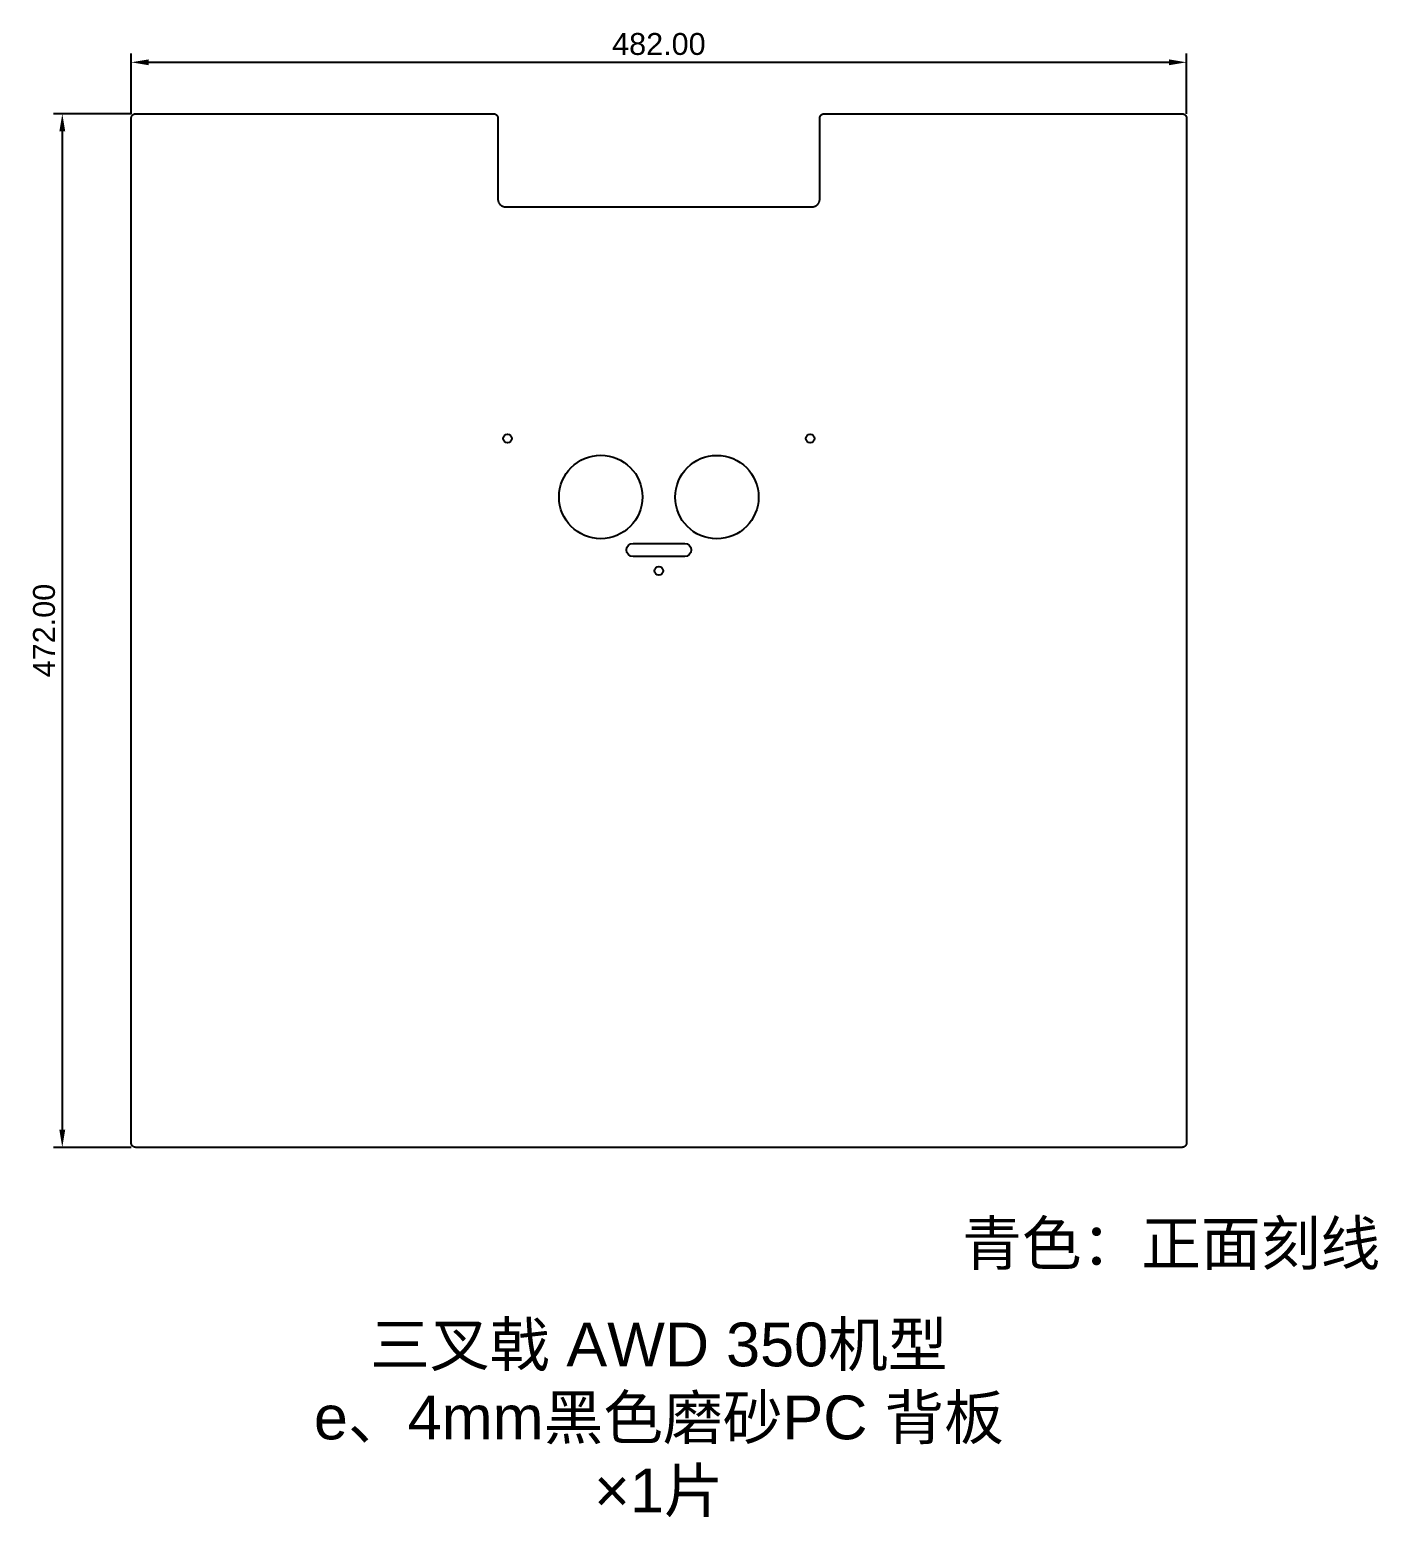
# Model space of a CAD drawing. Header units: millimetres. Extents: x 1343 to 3292, y -927 to 482.
# Drawn here: x 2041 to 2667, y -927 to -248 of the extents above; entities that cross this region are included whole.
import ezdxf

# ---------------------------------------------------------------- set-up
doc = ezdxf.new("R2010")
doc.units = ezdxf.units.MM
doc.header["$MEASUREMENT"] = 0
doc.layers.add('二、面板部分$1.PC 面板部分', color=7, linetype='Continuous')
doc.styles.add('Arial Regular', font='')
doc.styles.get('Arial Regular').set_extended_font_data('Arial')
doc.dimstyles.new('默认值', dxfattribs={"dimscale": 4, "dimtxt": 2.5, "dimasz": 2, "dimexe": 1, "dimexo": 0.5, "dimgap": 0.8, "dimtad": 1, "dimtoh": 1, "dimzin": 1, "dimdsep": 46, "dimtxsty": 'Arial Regular', "dimcen": 0.5, "dimadec": 1, "dimazin": 1, "dimtfac": 1, "dimtdec": 4, "dimtix": 1, "dimtofl": 0, "dimtmove": 1, "dimatfit": 3, "dimfxl": 1, "dimtolj": 1, "dimtzin": 1, "dimarcsym": 0})

# ---------------------------------------------------------------- blocks, each defined once
blk = doc.blocks.new('*D9')
at = {"layer": 'Defpoints', "color": 0}
for p in [(2089.81, -286.03), (2056.31, -758.03), (2089.81, -758.03)]:
    blk.add_point(p, dxfattribs=at)
at = {"layer": '二、面板部分$1.PC 面板部分', "color": 0, "lineweight": -2}
for p, q in [((2087.81, -286.03), (2052.31, -286.03)), ((2056.31, -294.03), (2056.31, -750.03)), ((2087.81, -758.03), (2052.31, -758.03))]:
    blk.add_line(p, q, dxfattribs=at)
at = {"layer": '二、面板部分$1.PC 面板部分', "color": 0}
for points in [[(2057.64, -294.03), (2054.98, -294.03), (2056.31, -286.03)], [(2054.98, -750.03), (2057.64, -750.03), (2056.31, -758.03)]]:
    blk.add_solid(points, dxfattribs=at)
at = {"layer": '二、面板部分$1.PC 面板部分', "color": 0, "insert": (2048.01, -522.03), "char_height": 10, "attachment_point": 5, "rotation": 90, "style": 'Arial Regular'}
blk.add_mtext('\\A1;472.00', dxfattribs=at)
blk = doc.blocks.new('*D10')
at = {"layer": 'Defpoints', "color": 0}
for p in [(2569.81, -262.53), (2087.81, -288.03), (2569.81, -288.03)]:
    blk.add_point(p, dxfattribs=at)
at = {"layer": '二、面板部分$1.PC 面板部分', "color": 0, "lineweight": -2}
for p, q in [((2087.81, -286.03), (2087.81, -258.53)), ((2095.81, -262.53), (2561.81, -262.53)), ((2569.81, -286.03), (2569.81, -258.53))]:
    blk.add_line(p, q, dxfattribs=at)
at = {"layer": '二、面板部分$1.PC 面板部分', "color": 0}
for points in [[(2095.81, -261.2), (2095.81, -263.87), (2087.81, -262.53)], [(2561.81, -263.87), (2561.81, -261.2), (2569.81, -262.53)]]:
    blk.add_solid(points, dxfattribs=at)
at = {"layer": '二、面板部分$1.PC 面板部分', "color": 0, "insert": (2328.81, -254.23), "char_height": 10, "attachment_point": 5, "style": 'Arial Regular'}
blk.add_mtext('\\A1;482.00', dxfattribs=at)

msp = doc.modelspace()

# ---------------------------------------------------------------- linework, layer by layer
at = {"layer": '二、面板部分$1.PC 面板部分', "color": 7}
for p, q in [((2087.811, -288.035), (2087.812, -287.966)), ((2087.811, -756.035), (2087.811, -288.035)), ((2087.812, -287.966), (2087.816, -287.898)), ((2087.816, -287.898), (2087.822, -287.83)), ((2087.822, -287.83), (2087.83, -287.762)), ((2087.83, -287.762), (2087.84, -287.695)), ((2087.84, -287.695), (2087.853, -287.628)), ((2087.853, -287.628), (2087.868, -287.561)), ((2087.868, -287.561), (2087.885, -287.495)), ((2087.885, -287.495), (2087.905, -287.43)), ((2087.905, -287.43), (2087.927, -287.365)), ((2087.927, -287.365), (2087.951, -287.301)), ((2087.951, -287.301), (2087.977, -287.238)), ((2087.977, -287.238), (2088.005, -287.176)), ((2088.005, -287.176), (2088.036, -287.115)), ((2088.036, -287.115), (2088.068, -287.055)), ((2088.068, -287.055), (2088.102, -286.996)), ((2088.102, -286.996), (2088.139, -286.938)), ((2088.139, -286.938), (2088.177, -286.881)), ((2088.177, -286.881), (2088.218, -286.826)), ((2088.218, -286.826), (2088.26, -286.773)), ((2088.26, -286.773), (2088.304, -286.72)), ((2088.304, -286.72), (2088.35, -286.67)), ((2088.35, -286.67), (2088.397, -286.621)), ((2088.397, -286.621), (2088.446, -286.573)), ((2088.446, -286.573), (2088.497, -286.527)), ((2088.497, -286.527), (2088.549, -286.483)), ((2088.549, -286.483), (2088.603, -286.441)), ((2088.603, -286.441), (2088.658, -286.401)), ((2088.658, -286.401), (2088.714, -286.362)), ((2088.714, -286.362), (2088.772, -286.326)), ((2088.772, -286.326), (2088.831, -286.291)), ((2088.831, -286.291), (2088.891, -286.259)), ((2088.891, -286.259), (2088.952, -286.229)), ((2088.952, -286.229), (2089.014, -286.2)), ((2089.014, -286.2), (2089.078, -286.174)), ((2089.078, -286.174), (2089.142, -286.15)), ((2089.142, -286.15), (2089.206, -286.128)), ((2089.206, -286.128), (2089.272, -286.109)), ((2089.272, -286.109), (2089.338, -286.092)), ((2089.338, -286.092), (2089.404, -286.077)), ((2089.404, -286.077), (2089.471, -286.064)), ((2089.471, -286.064), (2089.539, -286.053)), ((2089.539, -286.053), (2089.607, -286.045)), ((2089.607, -286.045), (2089.675, -286.039)), ((2089.675, -286.039), (2089.743, -286.036)), ((2089.743, -286.036), (2089.811, -286.035)), ((2089.811, -286.035), (2253.288, -286.035)), ((2253.288, -286.035), (2253.357, -286.036)), ((2253.357, -286.036), (2253.425, -286.039)), ((2253.425, -286.039), (2253.493, -286.045)), ((2253.493, -286.045), (2253.561, -286.053)), ((2253.561, -286.053), (2253.628, -286.064)), ((2253.628, -286.064), (2253.695, -286.077)), ((2253.695, -286.077), (2253.762, -286.092)), ((2253.762, -286.092), (2253.828, -286.109)), ((2253.828, -286.109), (2253.893, -286.128)), ((2253.893, -286.128), (2253.958, -286.15)), ((2253.958, -286.15), (2254.022, -286.174)), ((2254.022, -286.174), (2254.085, -286.2)), ((2254.085, -286.2), (2254.147, -286.229)), ((2254.147, -286.229), (2254.208, -286.259)), ((2254.208, -286.259), (2254.269, -286.291)), ((2254.269, -286.291), (2254.328, -286.326)), ((2254.328, -286.326), (2254.385, -286.362)), ((2254.385, -286.362), (2254.442, -286.401)), ((2254.442, -286.401), (2254.497, -286.441)), ((2254.497, -286.441), (2254.551, -286.483)), ((2254.551, -286.483), (2254.603, -286.527)), ((2254.603, -286.527), (2254.653, -286.573)), ((2254.653, -286.573), (2254.703, -286.621)), ((2254.703, -286.621), (2254.75, -286.67)), ((2254.75, -286.67), (2254.796, -286.72)), ((2254.796, -286.72), (2254.84, -286.773)), ((2254.84, -286.773), (2254.882, -286.826)), ((2254.882, -286.826), (2254.922, -286.881)), ((2254.922, -286.881), (2254.961, -286.938)), ((2254.961, -286.938), (2254.997, -286.996)), ((2254.997, -286.996), (2255.032, -287.055)), ((2255.032, -287.055), (2255.064, -287.115)), ((2255.064, -287.115), (2255.095, -287.176)), ((2255.095, -287.176), (2255.123, -287.238)), ((2255.123, -287.238), (2255.149, -287.301)), ((2255.149, -287.301), (2255.173, -287.365)), ((2255.173, -287.365), (2255.195, -287.43)), ((2255.195, -287.43), (2255.214, -287.495)), ((2255.214, -287.495), (2255.231, -287.561)), ((2255.231, -287.561), (2255.247, -287.628)), ((2255.247, -287.628), (2255.259, -287.695)), ((2255.259, -287.695), (2255.27, -287.762)), ((2255.27, -287.762), (2255.278, -287.83)), ((2255.278, -287.83), (2255.284, -287.898)), ((2255.284, -287.898), (2255.287, -287.966)), ((2255.287, -287.966), (2255.288, -288.035)), ((2255.288, -288.035), (2255.288, -325.035)), ((2402.288, -288.035), (2402.29, -287.966)), ((2402.288, -325.035), (2402.288, -288.035)), ((2402.29, -287.966), (2402.293, -287.898)), ((2402.293, -287.898), (2402.299, -287.83)), ((2402.299, -287.83), (2402.307, -287.762)), ((2402.307, -287.762), (2402.317, -287.695)), ((2402.317, -287.695), (2402.33, -287.628)), ((2402.33, -287.628), (2402.345, -287.561)), ((2402.345, -287.561), (2402.363, -287.495)), ((2402.363, -287.495), (2402.382, -287.43)), ((2402.382, -287.43), (2402.404, -287.365)), ((2402.404, -287.365), (2402.428, -287.301)), ((2402.428, -287.301), (2402.454, -287.238)), ((2402.454, -287.238), (2402.482, -287.176)), ((2402.482, -287.176), (2402.513, -287.115)), ((2402.513, -287.115), (2402.545, -287.055)), ((2402.545, -287.055), (2402.58, -286.996)), ((2402.58, -286.996), (2402.616, -286.938)), ((2402.616, -286.938), (2402.654, -286.881)), ((2402.654, -286.881), (2402.695, -286.826)), ((2402.695, -286.826), (2402.737, -286.773)), ((2402.737, -286.773), (2402.781, -286.72)), ((2402.781, -286.72), (2402.827, -286.67)), ((2402.827, -286.67), (2402.874, -286.621)), ((2402.874, -286.621), (2402.923, -286.573)), ((2402.923, -286.573), (2402.974, -286.527)), ((2402.974, -286.527), (2403.026, -286.483)), ((2403.026, -286.483), (2403.08, -286.441)), ((2403.08, -286.441), (2403.135, -286.401)), ((2403.135, -286.401), (2403.191, -286.362)), ((2403.191, -286.362), (2403.249, -286.326)), ((2403.249, -286.326), (2403.308, -286.291)), ((2403.308, -286.291), (2403.368, -286.259)), ((2403.368, -286.259), (2403.429, -286.229)), ((2403.429, -286.229), (2403.492, -286.2)), ((2403.492, -286.2), (2403.555, -286.174)), ((2403.555, -286.174), (2403.619, -286.15)), ((2403.619, -286.15), (2403.683, -286.128)), ((2403.683, -286.128), (2403.749, -286.109)), ((2403.749, -286.109), (2403.815, -286.092)), ((2403.815, -286.092), (2403.881, -286.077)), ((2403.881, -286.077), (2403.949, -286.064)), ((2403.949, -286.064), (2404.016, -286.053)), ((2404.016, -286.053), (2404.084, -286.045)), ((2404.084, -286.045), (2404.152, -286.039)), ((2404.152, -286.039), (2404.22, -286.036)), ((2404.22, -286.036), (2404.288, -286.035)), ((2404.288, -286.035), (2567.811, -286.035)), ((2567.811, -286.035), (2567.88, -286.036)), ((2567.88, -286.036), (2567.948, -286.039)), ((2567.948, -286.039), (2568.016, -286.045)), ((2568.016, -286.045), (2568.084, -286.053)), ((2568.084, -286.053), (2568.151, -286.064)), ((2568.151, -286.064), (2568.218, -286.077)), ((2568.218, -286.077), (2568.285, -286.092)), ((2568.285, -286.092), (2568.351, -286.109)), ((2568.351, -286.109), (2568.416, -286.128)), ((2568.416, -286.128), (2568.481, -286.15)), ((2568.481, -286.15), (2568.545, -286.174)), ((2568.545, -286.174), (2568.608, -286.2)), ((2568.608, -286.2), (2568.67, -286.229)), ((2568.67, -286.229), (2568.731, -286.259)), ((2568.731, -286.259), (2568.792, -286.291)), ((2568.792, -286.291), (2568.85, -286.326)), ((2568.85, -286.326), (2568.908, -286.362)), ((2568.908, -286.362), (2568.965, -286.401)), ((2568.965, -286.401), (2569.02, -286.441)), ((2569.02, -286.441), (2569.073, -286.483)), ((2569.073, -286.483), (2569.126, -286.527)), ((2569.126, -286.527), (2569.176, -286.573)), ((2569.176, -286.573), (2569.226, -286.621)), ((2569.226, -286.621), (2569.273, -286.67)), ((2569.273, -286.67), (2569.319, -286.72)), ((2569.319, -286.72), (2569.363, -286.773)), ((2569.363, -286.773), (2569.405, -286.826)), ((2569.405, -286.826), (2569.445, -286.881)), ((2569.445, -286.881), (2569.484, -286.938)), ((2569.484, -286.938), (2569.52, -286.996)), ((2569.52, -286.996), (2569.555, -287.055)), ((2569.555, -287.055), (2569.587, -287.115)), ((2569.587, -287.115), (2569.617, -287.176)), ((2569.617, -287.176), (2569.646, -287.238)), ((2569.646, -287.238), (2569.672, -287.301)), ((2569.672, -287.301), (2569.696, -287.365)), ((2569.696, -287.365), (2569.718, -287.43)), ((2569.718, -287.43), (2569.737, -287.495)), ((2569.737, -287.495), (2569.754, -287.561)), ((2569.754, -287.561), (2569.769, -287.628)), ((2569.769, -287.628), (2569.782, -287.695)), ((2569.782, -287.695), (2569.793, -287.762)), ((2569.793, -287.762), (2569.801, -287.83)), ((2569.801, -287.83), (2569.807, -287.898)), ((2569.807, -287.898), (2569.81, -287.966)), ((2569.81, -287.966), (2569.811, -288.035)), ((2569.811, -288.035), (2569.811, -756.035)), ((2255.288, -325.035), (2255.29, -325.154)), ((2255.29, -325.154), (2255.297, -325.274)), ((2255.297, -325.274), (2255.307, -325.393)), ((2255.307, -325.393), (2255.321, -325.511)), ((2255.321, -325.511), (2255.339, -325.629)), ((2255.339, -325.629), (2255.362, -325.747)), ((2255.362, -325.747), (2255.388, -325.863)), ((2255.388, -325.863), (2255.418, -325.979)), ((2255.418, -325.979), (2255.452, -326.094)), ((2402.124, -326.094), (2402.159, -325.979)), ((2402.159, -325.979), (2402.189, -325.863)), ((2402.189, -325.863), (2402.215, -325.747)), ((2402.215, -325.747), (2402.237, -325.629)), ((2402.237, -325.629), (2402.256, -325.511)), ((2402.256, -325.511), (2402.27, -325.393)), ((2402.27, -325.393), (2402.28, -325.274)), ((2402.28, -325.274), (2402.286, -325.154)), ((2402.286, -325.154), (2402.288, -325.035)), ((2255.452, -326.094), (2255.49, -326.207)), ((2255.49, -326.207), (2255.532, -326.319)), ((2255.532, -326.319), (2255.578, -326.429)), ((2255.578, -326.429), (2255.628, -326.538)), ((2255.628, -326.538), (2255.681, -326.645)), ((2255.681, -326.645), (2255.738, -326.75)), ((2255.738, -326.75), (2255.798, -326.853)), ((2255.798, -326.853), (2255.862, -326.954)), ((2255.862, -326.954), (2255.929, -327.053)), ((2255.929, -327.053), (2256, -327.15)), ((2256, -327.15), (2256.073, -327.244)), ((2256.073, -327.244), (2256.15, -327.335)), ((2256.15, -327.335), (2256.23, -327.424)), ((2256.23, -327.424), (2256.313, -327.51)), ((2256.313, -327.51), (2256.399, -327.593)), ((2256.399, -327.593), (2256.488, -327.673)), ((2256.488, -327.673), (2256.58, -327.75)), ((2256.58, -327.75), (2256.674, -327.824)), ((2256.674, -327.824), (2256.77, -327.894)), ((2256.77, -327.894), (2256.869, -327.961)), ((2256.869, -327.961), (2256.97, -328.025)), ((2256.97, -328.025), (2257.073, -328.086)), ((2257.073, -328.086), (2257.178, -328.142)), ((2257.178, -328.142), (2257.285, -328.196)), ((2257.285, -328.196), (2257.394, -328.245)), ((2257.394, -328.245), (2257.504, -328.291)), ((2257.504, -328.291), (2257.616, -328.333)), ((2257.616, -328.333), (2257.73, -328.371)), ((2257.73, -328.371), (2257.844, -328.405)), ((2257.844, -328.405), (2257.96, -328.435)), ((2257.96, -328.435), (2258.076, -328.462)), ((2258.076, -328.462), (2258.194, -328.484)), ((2258.194, -328.484), (2258.312, -328.502)), ((2258.312, -328.502), (2258.43, -328.516)), ((2258.43, -328.516), (2258.55, -328.527)), ((2258.55, -328.527), (2258.669, -328.533)), ((2258.669, -328.533), (2258.788, -328.535)), ((2258.788, -328.535), (2398.788, -328.535)), ((2398.788, -328.535), (2398.908, -328.533)), ((2398.908, -328.533), (2399.027, -328.527)), ((2399.027, -328.527), (2399.146, -328.516)), ((2399.146, -328.516), (2399.265, -328.502)), ((2399.265, -328.502), (2399.383, -328.484)), ((2399.383, -328.484), (2399.5, -328.462)), ((2399.5, -328.462), (2399.617, -328.435)), ((2399.617, -328.435), (2399.733, -328.405)), ((2399.733, -328.405), (2399.847, -328.371)), ((2399.847, -328.371), (2399.96, -328.333)), ((2399.96, -328.333), (2400.072, -328.291)), ((2400.072, -328.291), (2400.183, -328.245)), ((2400.183, -328.245), (2400.292, -328.196)), ((2400.292, -328.196), (2400.399, -328.142)), ((2400.399, -328.142), (2400.504, -328.086)), ((2400.504, -328.086), (2400.607, -328.025)), ((2400.607, -328.025), (2400.708, -327.961)), ((2400.708, -327.961), (2400.807, -327.894)), ((2400.807, -327.894), (2400.903, -327.824)), ((2400.903, -327.824), (2400.997, -327.75)), ((2400.997, -327.75), (2401.089, -327.673)), ((2401.089, -327.673), (2401.177, -327.593)), ((2401.177, -327.593), (2401.263, -327.51)), ((2401.263, -327.51), (2401.346, -327.424)), ((2401.346, -327.424), (2401.426, -327.335)), ((2401.426, -327.335), (2401.503, -327.244)), ((2401.503, -327.244), (2401.577, -327.15)), ((2401.577, -327.15), (2401.648, -327.053)), ((2401.648, -327.053), (2401.715, -326.954)), ((2401.715, -326.954), (2401.779, -326.853)), ((2401.779, -326.853), (2401.839, -326.75)), ((2401.839, -326.75), (2401.896, -326.645)), ((2401.896, -326.645), (2401.949, -326.538)), ((2401.949, -326.538), (2401.999, -326.429)), ((2401.999, -326.429), (2402.044, -326.319)), ((2402.044, -326.319), (2402.086, -326.207)), ((2402.086, -326.207), (2402.124, -326.094)), ((2087.812, -756.103), (2087.811, -756.035)), ((2087.816, -756.171), (2087.812, -756.103)), ((2087.822, -756.239), (2087.816, -756.171)), ((2087.83, -756.307), (2087.822, -756.239)), ((2087.84, -756.375), (2087.83, -756.307)), ((2087.853, -756.442), (2087.84, -756.375)), ((2087.868, -756.508), (2087.853, -756.442)), ((2087.885, -756.574), (2087.868, -756.508)), ((2087.905, -756.64), (2087.885, -756.574)), ((2087.927, -756.705), (2087.905, -756.64)), ((2087.951, -756.768), (2087.927, -756.705)), ((2087.977, -756.832), (2087.951, -756.768)), ((2088.005, -756.894), (2087.977, -756.832)), ((2088.036, -756.955), (2088.005, -756.894)), ((2088.068, -757.015), (2088.036, -756.955)), ((2088.102, -757.074), (2088.068, -757.015)), ((2088.139, -757.132), (2088.102, -757.074)), ((2088.177, -757.188), (2088.139, -757.132)), ((2088.218, -757.243), (2088.177, -757.188)), ((2088.26, -757.297), (2088.218, -757.243)), ((2088.304, -757.349), (2088.26, -757.297)), ((2088.35, -757.4), (2088.304, -757.349)), ((2088.397, -757.449), (2088.35, -757.4)), ((2088.446, -757.496), (2088.397, -757.449)), ((2088.497, -757.542), (2088.446, -757.496)), ((2088.549, -757.586), (2088.497, -757.542)), ((2088.603, -757.628), (2088.549, -757.586)), ((2088.658, -757.669), (2088.603, -757.628)), ((2088.714, -757.707), (2088.658, -757.669)), ((2088.772, -757.744), (2088.714, -757.707)), ((2088.831, -757.778), (2088.772, -757.744)), ((2088.891, -757.811), (2088.831, -757.778)), ((2088.952, -757.841), (2088.891, -757.811)), ((2089.014, -757.869), (2088.952, -757.841)), ((2089.078, -757.895), (2089.014, -757.869)), ((2089.142, -757.919), (2089.078, -757.895)), ((2089.206, -757.941), (2089.142, -757.919)), ((2089.272, -757.961), (2089.206, -757.941)), ((2089.338, -757.978), (2089.272, -757.961)), ((2089.404, -757.993), (2089.338, -757.978)), ((2089.471, -758.006), (2089.404, -757.993)), ((2089.539, -758.016), (2089.471, -758.006)), ((2089.607, -758.024), (2089.539, -758.016)), ((2089.675, -758.03), (2089.607, -758.024)), ((2089.743, -758.034), (2089.675, -758.03)), ((2089.811, -758.035), (2089.743, -758.034)), ((2567.811, -758.035), (2089.811, -758.035)), ((2567.88, -758.034), (2567.811, -758.035)), ((2567.948, -758.03), (2567.88, -758.034)), ((2568.016, -758.024), (2567.948, -758.03)), ((2568.084, -758.016), (2568.016, -758.024)), ((2568.151, -758.006), (2568.084, -758.016)), ((2568.218, -757.993), (2568.151, -758.006)), ((2568.285, -757.978), (2568.218, -757.993)), ((2568.351, -757.961), (2568.285, -757.978)), ((2568.416, -757.941), (2568.351, -757.961)), ((2568.481, -757.919), (2568.416, -757.941)), ((2568.545, -757.895), (2568.481, -757.919)), ((2568.608, -757.869), (2568.545, -757.895)), ((2568.67, -757.841), (2568.608, -757.869)), ((2568.731, -757.811), (2568.67, -757.841)), ((2568.792, -757.778), (2568.731, -757.811)), ((2568.85, -757.744), (2568.792, -757.778)), ((2568.908, -757.707), (2568.85, -757.744)), ((2568.965, -757.669), (2568.908, -757.707)), ((2569.02, -757.628), (2568.965, -757.669)), ((2569.073, -757.586), (2569.02, -757.628)), ((2569.126, -757.542), (2569.073, -757.586)), ((2569.176, -757.496), (2569.126, -757.542)), ((2569.226, -757.449), (2569.176, -757.496)), ((2569.273, -757.4), (2569.226, -757.449)), ((2569.319, -757.349), (2569.273, -757.4)), ((2569.363, -757.297), (2569.319, -757.349)), ((2569.405, -757.243), (2569.363, -757.297)), ((2569.445, -757.188), (2569.405, -757.243)), ((2569.484, -757.132), (2569.445, -757.188)), ((2569.52, -757.074), (2569.484, -757.132)), ((2569.555, -757.015), (2569.52, -757.074)), ((2569.587, -756.955), (2569.555, -757.015)), ((2569.617, -756.894), (2569.587, -756.955)), ((2569.646, -756.832), (2569.617, -756.894)), ((2569.672, -756.768), (2569.646, -756.832)), ((2569.696, -756.705), (2569.672, -756.768)), ((2569.718, -756.64), (2569.696, -756.705)), ((2569.737, -756.574), (2569.718, -756.64)), ((2569.754, -756.508), (2569.737, -756.574)), ((2569.769, -756.442), (2569.754, -756.508)), ((2569.782, -756.375), (2569.769, -756.442)), ((2569.793, -756.307), (2569.782, -756.375)), ((2569.801, -756.239), (2569.793, -756.307)), ((2569.807, -756.171), (2569.801, -756.239)), ((2569.81, -756.103), (2569.807, -756.171)), ((2569.811, -756.035), (2569.81, -756.103))]:
    msp.add_line(p, q, dxfattribs=at)
at = {"layer": '二、面板部分$1.PC 面板部分', "color": 5}
for p, q in [((2316.99, -482.235), (2340.587, -482.235)), ((2340.587, -488.235), (2316.99, -488.235))]:
    msp.add_line(p, q, dxfattribs=at)
for centre, radius in [((2259.688, -434.335), 2), ((2397.888, -434.335), 2), ((2302.258, -461.032), 19.05), ((2302.258, -461.032), 19.05), ((2355.298, -461.083), 19.05), ((2328.788, -494.735), 2), ((2328.788, -494.735), 2)]:
    msp.add_circle(centre, radius, dxfattribs=at)
at = {"layer": '二、面板部分$1.PC 面板部分', "color": 5, "extrusion": (0, 0, -1)}
for centre, start, end in [((-2316.99, -485.235), 270, 90), ((-2340.587, -485.235), 90, 270)]:
    msp.add_arc(centre, 3, start, end, dxfattribs=at)

# ---------------------------------------------------------------- texts
at = {"layer": '二、面板部分$1.PC 面板部分', "color": 1, "insert": (2841.129, -791.816), "char_height": 20, "width": 1554.56522, "attachment_point": 2, "style": 'Arial Regular'}
msp.add_mtext('青色：正面刻线  蓝色：通孔    绿色：M3攻丝   红色：M4攻丝', dxfattribs=at)
at = {"layer": '二、面板部分$1.PC 面板部分', "color": 5, "insert": (2328.811, -838.035), "char_height": 20, "width": 674.13043, "attachment_point": 2, "style": 'Arial Regular'}
msp.add_mtext('{\\fArial;三}{\\fArial;叉}{\\fArial;戟 AWD 350}{\\fArial;机}{\\fArial;型}\\P{\\fArial;e}{\\fArial;、4mm}{\\fArial;黑}{\\fArial;色}{\\fArial;磨}{\\fArial;砂PC }{\\fArial;背}{\\fArial;板}\\P{\\fArial;×1}{\\fArial;片}\\P', dxfattribs=at)

# ---------------------------------------------------------------- dimensions: what is measured, and where the dimension line sits
at = {"layer": '二、面板部分$1.PC 面板部分', "color": 7}
dim = msp.add_linear_dim(base=(2569.811, -262.535), p1=(2087.811, -288.035), p2=(2569.811, -288.035), dimstyle='默认值', override={"dimscale": 4, "dimtxt": 2.5, "dimasz": 2, "dimexe": 1, "dimexo": 0.5, "dimgap": 0.8, "dimtad": 1, "dimtih": 0, "dimdec": 2, "dimzin": 1, "dimtxsty": 'Arial Regular', "dimsah": 0, "dimcen": 0.5, "dimadec": 1, "dimazin": 1, "dimtix": 0, "dimtmove": 0, "dimtzin": 1}, dxfattribs=at)
dim.commit()
dim.dimension.update_dxf_attribs({"geometry": '*D10', "text_midpoint": (2328.811, -254.23)})
dim = msp.add_linear_dim(base=(2056.311, -758.035), p1=(2089.811, -286.035), p2=(2089.811, -758.035), angle=90, dimstyle='默认值', override={"dimscale": 4, "dimtxt": 2.5, "dimasz": 2, "dimexe": 1, "dimexo": 0.5, "dimgap": 0.8, "dimtad": 1, "dimtih": 0, "dimdec": 2, "dimzin": 1, "dimtxsty": 'Arial Regular', "dimsah": 0, "dimcen": 0.5, "dimadec": 1, "dimazin": 1, "dimtix": 0, "dimtmove": 0, "dimtzin": 1}, dxfattribs=at)
dim.commit()
dim.dimension.update_dxf_attribs({"geometry": '*D9', "text_midpoint": (2048.006, -522.035)})

doc.saveas('drawing.dxf')
